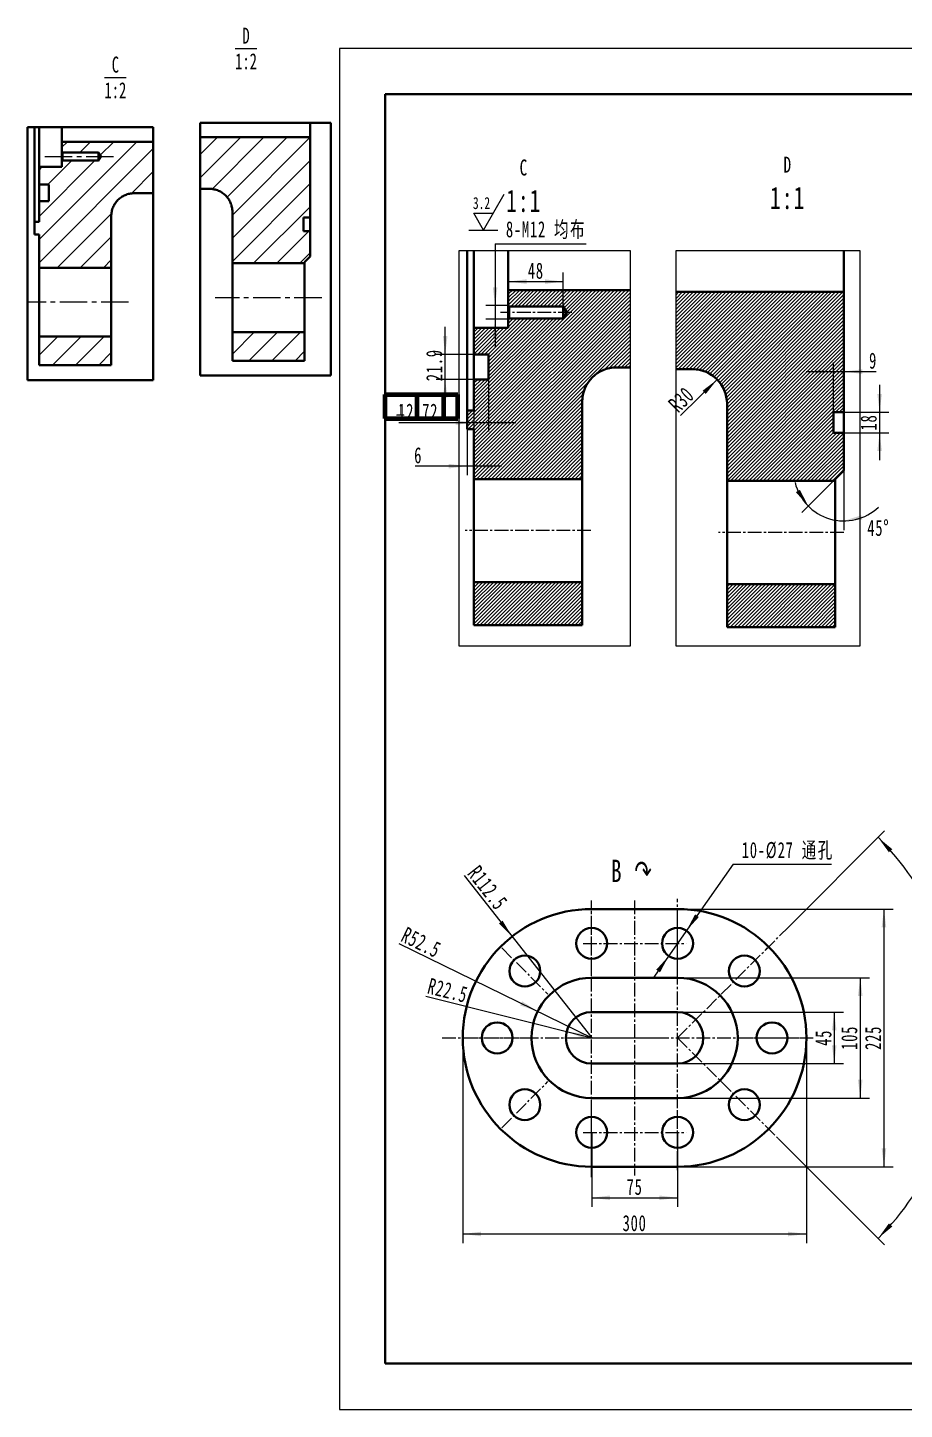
# Model space of a CAD drawing. Header units: millimetres. Extents: x -1112 to 2613, y -594 to 620.
# Drawn here: x -1112 to -347, y -594 to 612 of the extents above; entities that cross this region are included whole.
import ezdxf
from ezdxf.enums import TextEntityAlignment as Align
from ezdxf.xclip import XClip

# ---------------------------------------------------------------- set-up
doc = ezdxf.new("R2010")
doc.units = ezdxf.units.MM
doc.header["$XCLIPFRAME"] = 0
doc.linetypes.add('点画线', pattern=[18, 12, -2, 2, -2])
doc.layers.get('0').update_dxf_attribs({"lineweight": 35})
for name, color, linetype, lineweight in [('10', 7, 'Continuous', 18), ('中心线层', 1, '点画线', 18), ('修改图层', 1, 'Continuous', 80), ('剖面线层', 4, 'Continuous', 18), ('尺寸批处理', 2, 'Continuous', 18), ('尺寸线层', 3, 'Continuous', 18), ('文字图层', 3, 'Continuous', 18), ('粗实线层', 7, 'Continuous', 35), ('细实线层', 7, 'Continuous', 18)]:
    doc.layers.add(name, color=color, linetype=linetype, lineweight=lineweight)
doc.styles.add('NX ANSI Symbols', font='')
doc.styles.add('宋体', font='')
doc.styles.add('标准', font='', dxfattribs={"width": 0.667})
doc.styles.get('NX ANSI Symbols').set_extended_font_data('nx ansi symbols')
doc.styles.get('宋体').set_extended_font_data('宋体')
doc.styles.get('标准').set_extended_font_data('宋体')
doc.dimstyles.new('GB_尺寸', dxfattribs={"dimscale": 4, "dimtxt": 3.5, "dimasz": 4, "dimexe": 2, "dimexo": 0, "dimtad": 1, "dimdsep": 46, "dimtxsty": '标准', "dimblk": '_CAXARROW', "dimcen": 0, "dimdle": 8, "dimazin": 2, "dimtfac": 0.707107, "dimtdec": 3, "dimtmove": 2, "dimatfit": 3, "dimfxl": 1, "dimfrac": 2, "dimtolj": 1, "dimarcsym": 1})
doc.dimstyles.new('复件标准', dxfattribs={"dimscale": 4, "dimtxt": 3.5, "dimasz": 4, "dimexe": 2, "dimexo": 0, "dimtad": 1, "dimtih": 1, "dimtoh": 1, "dimdsep": 46, "dimtxsty": '标准', "dimblk": '_CAXARROW', "dimcen": 0, "dimdle": 8, "dimazin": 2, "dimtfac": 0.707107, "dimtdec": 3, "dimtmove": 2, "dimatfit": 3, "dimfxl": 1, "dimfrac": 2, "dimtolj": 1, "dimarcsym": 1})
doc.dimstyles.new('标准', dxfattribs={"dimscale": 4, "dimtxt": 3.5, "dimasz": 4, "dimexe": 2, "dimexo": 0, "dimtad": 1, "dimdsep": 46, "dimtxsty": '标准', "dimblk": '_CAXARROW', "dimcen": 0, "dimdle": 8, "dimazin": 2, "dimtfac": 0.707107, "dimtdec": 3, "dimtmove": 2, "dimatfit": 3, "dimfxl": 1, "dimfrac": 2, "dimtolj": 1, "dimarcsym": 1})

# ---------------------------------------------------------------- blocks, each defined once
blk = doc.blocks.new('$CAXA_FRAME_13B17AC1$')
at = {"layer": '粗实线层'}
for p, q in [((-200, 138.5), (-200, -138.5)), ((200, 138.5), (-200, 138.5)), ((200, -138.5), (200, 138.5)), ((-200, -138.5), (200, -138.5))]:
    blk.add_line(p, q, dxfattribs=at)
at = {"layer": '细实线层'}
for p, q in [((210, 148.5), (-210, 148.5)), ((-210, 148.5), (-210, -148.5)), ((210, -148.5), (210, 148.5)), ((-210, -148.5), (210, -148.5))]:
    blk.add_line(p, q, dxfattribs=at)
blk = doc.blocks.new('HATCH1')
at = {"color": 4, "lineweight": 13}
for p, q in [((64.535706, 293.665219), (102.138762, 331.268275)), ((64.535706, 292.604559), (103.199422, 331.268275)), ((64.535706, 291.543899), (104.260082, 331.268275)), ((64.820742, 290.768275), (105.320742, 331.268275)), ((65.881402, 290.768275), (106.381402, 331.268275)), ((66.535706, 296.72588), (101.078102, 331.268275)), ((66.535706, 290.361919), (107.442063, 331.268275)), ((66.535706, 289.301258), (108.502723, 331.268275)), ((66.535706, 288.240598), (109.563383, 331.268275)), ((66.535706, 287.179938), (110.624043, 331.268275)), ((66.535706, 286.119278), (111.684703, 331.268275)), ((66.535706, 285.058618), (112.067021, 330.589933)), ((76.535706, 331.121064), (76.682918, 331.268275)), ((76.535706, 330.060403), (77.743578, 331.268275)), ((76.535706, 328.999743), (78.804238, 331.268275)), ((76.535706, 327.939083), (79.864898, 331.268275)), ((76.535706, 326.878423), (80.925558, 331.268275)), ((77.236218, 326.518275), (81.986218, 331.268275)), ((78.296879, 326.518275), (83.046879, 331.268275)), ((79.357539, 326.518275), (84.107539, 331.268275)), ((80.418199, 326.518275), (85.168199, 331.268275)), ((81.478859, 326.518275), (86.228859, 331.268275)), ((82.539519, 326.518275), (87.289519, 331.268275)), ((83.600179, 326.518275), (88.350179, 331.268275)), ((84.66084, 326.518275), (89.41084, 331.268275)), ((85.7215, 326.518275), (90.4715, 331.268275)), ((86.78216, 326.518275), (91.53216, 331.268275)), ((87.84282, 326.518275), (92.59282, 331.268275)), ((88.90348, 326.518275), (93.65348, 331.268275)), ((89.964141, 326.518275), (94.714141, 331.268275)), ((91.024801, 326.518275), (95.774801, 331.268275)), ((92.085461, 326.518275), (96.835461, 331.268275)), ((92.764817, 326.136971), (97.896121, 331.268275)), ((93.16292, 325.474415), (98.956781, 331.268275)), ((93.561024, 324.811859), (100.017441, 331.268275)), ((66.535706, 283.997958), (112.067021, 329.529273)), ((66.535706, 282.937297), (112.067021, 328.468612)), ((66.535706, 281.876637), (112.067021, 327.407952)), ((66.535706, 280.815977), (112.067021, 326.347292)), ((66.535706, 279.755317), (112.067021, 325.286632)), ((66.535706, 278.694657), (112.067021, 324.225972)), ((66.535706, 277.633997), (112.067021, 323.165312)), ((66.535706, 300.96852), (88.585461, 323.018275)), ((66.535706, 299.90786), (89.646121, 323.018275)), ((66.535706, 298.8472), (90.706781, 323.018275)), ((66.535706, 297.78654), (91.767441, 323.018275)), ((66.535706, 276.573336), (112.067021, 322.104651)), ((69.650179, 312.568275), (80.100179, 323.018275)), ((70.71084, 312.568275), (81.16084, 323.018275)), ((70.775706, 311.572481), (82.2215, 323.018275)), ((70.775706, 310.511821), (83.28216, 323.018275)), ((70.775706, 309.451161), (84.34282, 323.018275)), ((70.775706, 308.390501), (85.40348, 323.018275)), ((70.775706, 307.329841), (86.464141, 323.018275)), ((70.775706, 306.26918), (87.524801, 323.018275)), ((76.535706, 322.635782), (76.918199, 323.018275)), ((76.535706, 321.575122), (77.978859, 323.018275)), ((76.535706, 320.514462), (79.039519, 323.018275)), ((66.535706, 320.060403), (66.743578, 320.268275)), ((66.535706, 318.999743), (67.804238, 320.268275)), ((66.535706, 317.939083), (68.864898, 320.268275)), ((66.535706, 316.878423), (69.925558, 320.268275)), ((66.535706, 315.817763), (70.986218, 320.268275)), ((66.535706, 314.757103), (72.046879, 320.268275)), ((66.535706, 313.696442), (73.107539, 320.268275)), ((66.535706, 312.635782), (74.168199, 320.268275)), ((67.291305, 276.268275), (112.067021, 321.043991)), ((67.528859, 312.568275), (75.228859, 320.268275)), ((68.351965, 276.268275), (112.067021, 319.983331)), ((68.589519, 312.568275), (76.289519, 320.268275)), ((69.412625, 276.268275), (112.067021, 318.922671)), ((70.473285, 276.268275), (112.067021, 317.862011)), ((102.028646, 306.762976), (112.067021, 316.801351)), ((104.416819, 308.090489), (112.067021, 315.74069)), ((105.931341, 308.544351), (112.067021, 314.68003)), ((107.179177, 308.731526), (112.067021, 313.61937)), ((108.276586, 308.768275), (112.067021, 312.55871)), ((109.337247, 308.768275), (112.067021, 311.49805)), ((110.397907, 308.768275), (112.067021, 310.43739)), ((111.458567, 308.768275), (112.067021, 309.376729)), ((66.535706, 305.211161), (66.59282, 305.268275)), ((66.535706, 304.150501), (67.65348, 305.268275)), ((66.535706, 303.089841), (68.714141, 305.268275)), ((66.535706, 302.02918), (69.774801, 305.268275)), ((71.533946, 276.268275), (100.041005, 304.775335)), ((72.594606, 276.268275), (98.713492, 302.387162)), ((73.655266, 276.268275), (98.25963, 300.87264)), ((74.715926, 276.268275), (98.072455, 299.624805)), ((75.776586, 276.268275), (98.035706, 298.527395)), ((64.535706, 295.78654), (65.017441, 296.268275)), ((64.535706, 294.72588), (66.078102, 296.268275)), ((76.837247, 276.268275), (98.035706, 297.466735)), ((77.897907, 276.268275), (98.035706, 296.406074)), ((78.958567, 276.268275), (98.035706, 295.345414)), ((80.019227, 276.268275), (98.035706, 294.284754)), ((81.079887, 276.268275), (98.035706, 293.224094)), ((82.140547, 276.268275), (98.035706, 292.163434)), ((83.201208, 276.268275), (98.035706, 291.102774)), ((84.261868, 276.268275), (98.035706, 290.042113)), ((85.322528, 276.268275), (98.035706, 288.981453)), ((86.383188, 276.268275), (98.035706, 287.920793)), ((87.443848, 276.268275), (98.035706, 286.860133)), ((88.504508, 276.268275), (98.035706, 285.799473)), ((89.565169, 276.268275), (98.035706, 284.738813)), ((90.625829, 276.268275), (98.035706, 283.678152)), ((91.686489, 276.268275), (98.035706, 282.617492)), ((92.747149, 276.268275), (98.035706, 281.556832)), ((93.807809, 276.268275), (98.035706, 280.496172)), ((94.868469, 276.268275), (98.035706, 279.435512)), ((95.92913, 276.268275), (98.035706, 278.374852)), ((96.98979, 276.268275), (98.035706, 277.314191)), ((66.535706, 245.814191), (66.98979, 246.268275)), ((66.535706, 244.753531), (68.05045, 246.268275)), ((66.535706, 243.692871), (69.11111, 246.268275)), ((66.535706, 242.632211), (70.17177, 246.268275)), ((66.535706, 241.571551), (71.23243, 246.268275)), ((66.535706, 240.510891), (72.293091, 246.268275)), ((66.535706, 239.45023), (73.353751, 246.268275)), ((66.535706, 238.38957), (74.414411, 246.268275)), ((66.535706, 237.32891), (75.475071, 246.268275)), ((66.535706, 236.26825), (76.535731, 246.268275)), ((66.535706, 235.20759), (77.596391, 246.268275)), ((66.535706, 234.146929), (78.657052, 246.268275)), ((67.217712, 233.768275), (79.717712, 246.268275)), ((68.278372, 233.768275), (80.778372, 246.268275)), ((69.339032, 233.768275), (81.839032, 246.268275)), ((70.399692, 233.768275), (82.899692, 246.268275)), ((71.460353, 233.768275), (83.960353, 246.268275)), ((72.521013, 233.768275), (85.021013, 246.268275)), ((73.581673, 233.768275), (86.081673, 246.268275)), ((74.642333, 233.768275), (87.142333, 246.268275)), ((75.702993, 233.768275), (88.202993, 246.268275)), ((76.763653, 233.768275), (89.263653, 246.268275)), ((77.824314, 233.768275), (90.324314, 246.268275)), ((78.884974, 233.768275), (91.384974, 246.268275)), ((79.945634, 233.768275), (92.445634, 246.268275)), ((81.006294, 233.768275), (93.506294, 246.268275)), ((82.066954, 233.768275), (94.566954, 246.268275)), ((83.127614, 233.768275), (95.627614, 246.268275)), ((84.188275, 233.768275), (96.688275, 246.268275)), ((85.248935, 233.768275), (97.748935, 246.268275)), ((86.309595, 233.768275), (98.035706, 245.494386)), ((87.370255, 233.768275), (98.035706, 244.433726)), ((88.430915, 233.768275), (98.035706, 243.373066)), ((89.491575, 233.768275), (98.035706, 242.312406)), ((90.552236, 233.768275), (98.035706, 241.251746)), ((91.612896, 233.768275), (98.035706, 240.191085)), ((92.673556, 233.768275), (98.035706, 239.130425)), ((93.734216, 233.768275), (98.035706, 238.069765)), ((94.794876, 233.768275), (98.035706, 237.009105)), ((95.855536, 233.768275), (98.035706, 235.948445)), ((96.916197, 233.768275), (98.035706, 234.887785)), ((97.976857, 233.768275), (98.035706, 233.827124))]:
    blk.add_line(p, q, dxfattribs=at)
blk = doc.blocks.new('HATCH3')
at = {"color": 4, "lineweight": 13}
for p, q in [((125.298437, 329.833871), (126.194317, 330.729751)), ((125.298437, 328.773211), (127.254978, 330.729751)), ((125.298437, 327.71255), (128.315638, 330.729751)), ((125.298437, 326.65189), (129.376298, 330.729751)), ((125.298437, 325.59123), (130.436958, 330.729751)), ((125.298437, 324.53057), (131.497618, 330.729751)), ((125.298437, 323.46991), (132.558278, 330.729751)), ((125.298437, 322.40925), (133.618939, 330.729751)), ((125.298437, 321.348589), (134.679599, 330.729751)), ((125.298437, 320.287929), (135.740259, 330.729751)), ((125.298437, 319.227269), (136.800919, 330.729751)), ((125.298437, 318.166609), (137.861579, 330.729751)), ((125.298437, 317.105949), (138.922239, 330.729751)), ((125.298437, 316.045289), (139.9829, 330.729751)), ((125.298437, 314.984628), (141.04356, 330.729751)), ((125.298437, 313.923968), (142.10422, 330.729751)), ((125.298437, 312.863308), (143.16488, 330.729751)), ((125.298437, 311.802648), (144.22554, 330.729751)), ((125.298437, 310.741988), (145.2862, 330.729751)), ((125.298437, 309.681327), (146.346861, 330.729751)), ((125.298437, 308.620667), (147.407521, 330.729751)), ((125.968181, 308.229751), (148.468181, 330.729751)), ((127.028841, 308.229751), (149.528841, 330.729751)), ((128.089501, 308.229751), (150.589501, 330.729751)), ((129.150162, 308.229751), (151.650162, 330.729751)), ((130.210805, 308.229735), (152.710822, 330.729751)), ((131.218715, 308.176984), (153.771482, 330.729751)), ((132.140605, 308.038215), (154.832142, 330.729751)), ((132.992796, 307.829745), (155.892802, 330.729751)), ((133.785709, 307.561998), (156.953462, 330.729751)), ((134.526345, 307.241974), (158.014123, 330.729751)), ((135.219532, 306.874501), (159.074783, 330.729751)), ((135.868604, 306.462913), (160.135443, 330.729751)), ((136.475796, 306.009445), (161.196103, 330.729751)), ((137.042475, 305.515463), (162.256763, 330.729751)), ((137.569265, 304.981593), (163.317423, 330.729751)), ((138.056108, 304.407775), (164.378084, 330.729751)), ((138.50225, 303.793258), (165.438744, 330.729751)), ((138.906184, 303.136531), (166.499404, 330.729751)), ((139.265498, 302.435185), (167.560064, 330.729751)), ((139.576628, 301.685655), (168.620724, 330.729751)), ((139.834422, 300.882789), (169.681384, 330.729751)), ((140.031384, 300.019091), (170.742045, 330.729751)), ((140.156278, 299.083324), (171.802705, 330.729751)), ((140.192774, 298.05916), (172.863365, 330.729751)), ((140.192774, 296.9985), (173.924025, 330.729751)), ((140.192774, 295.93784), (174.192774, 329.93784)), ((140.192774, 294.87718), (174.192774, 328.87718)), ((140.192774, 293.816519), (174.192774, 327.816519)), ((140.192774, 292.755859), (174.192774, 326.755859)), ((140.192774, 291.695199), (174.192774, 325.695199)), ((140.192774, 290.634539), (174.192774, 324.634539)), ((140.192774, 289.573879), (174.192774, 323.573879)), ((140.192774, 288.513219), (174.192774, 322.513219)), ((140.192774, 287.452558), (174.192774, 321.452558)), ((140.192774, 286.391898), (174.192774, 320.391898)), ((140.192774, 285.331238), (174.192774, 319.331238)), ((140.192774, 284.270578), (174.192774, 318.270578)), ((140.192774, 283.209918), (174.192774, 317.209918)), ((140.192774, 282.149258), (174.192774, 316.149258)), ((140.192774, 281.088597), (174.192774, 315.088597)), ((140.192774, 280.027937), (174.192774, 314.027937)), ((140.192774, 278.967277), (174.192774, 312.967277)), ((140.192774, 277.906617), (174.192774, 311.906617)), ((140.192774, 276.845957), (174.192774, 310.845957)), ((140.192774, 275.785297), (174.192774, 309.785297)), ((141.197889, 275.729751), (174.192774, 308.724636)), ((142.258549, 275.729751), (174.192774, 307.663976)), ((143.319209, 275.729751), (174.192774, 306.603316)), ((144.379869, 275.729751), (174.192774, 305.542656)), ((145.440529, 275.729751), (174.192774, 304.481996)), ((146.50119, 275.729751), (174.192774, 303.421336)), ((147.56185, 275.729751), (174.192774, 302.360675)), ((148.62251, 275.729751), (174.192774, 301.300015)), ((149.68317, 275.729751), (174.192774, 300.239355)), ((150.74383, 275.729751), (174.192774, 299.178695)), ((171.80449, 295.729751), (174.192774, 298.118035)), ((151.80449, 275.729751), (171.192774, 295.118035)), ((152.865151, 275.729751), (171.192774, 294.057374)), ((172.865151, 295.729751), (174.192774, 297.057374)), ((173.925811, 295.729751), (174.192774, 295.996714)), ((153.925811, 275.729751), (171.192774, 292.996714)), ((154.986471, 275.729751), (171.192774, 291.936054)), ((156.047131, 275.729751), (171.192774, 290.875394)), ((157.107791, 275.729751), (171.192774, 289.814734)), ((158.168451, 275.729751), (172.168451, 289.729751)), ((159.229112, 275.729751), (173.229112, 289.729751)), ((160.289772, 275.729751), (174.192774, 289.632753)), ((161.350432, 275.729751), (174.192774, 288.572093)), ((162.411092, 275.729751), (174.192774, 287.511433)), ((163.471752, 275.729751), (174.192774, 286.450773)), ((164.532412, 275.729751), (174.192774, 285.390113)), ((165.593073, 275.729751), (174.192774, 284.329452)), ((166.653733, 275.729751), (174.192774, 283.268792)), ((167.714393, 275.729751), (174.192774, 282.208132)), ((168.775053, 275.729751), (174.192774, 281.147472)), ((169.835713, 275.729751), (174.192774, 280.086812)), ((170.896374, 275.729751), (174.192774, 279.026152)), ((140.192774, 245.026152), (140.896374, 245.729751)), ((140.192774, 243.965491), (141.957034, 245.729751)), ((140.192774, 242.904831), (143.017694, 245.729751)), ((140.192774, 241.844171), (144.078354, 245.729751)), ((140.192774, 240.783511), (145.139014, 245.729751)), ((140.192774, 239.722851), (146.199674, 245.729751)), ((140.192774, 238.662191), (147.260335, 245.729751)), ((140.192774, 237.60153), (148.320995, 245.729751)), ((140.192774, 236.54087), (149.381655, 245.729751)), ((140.192774, 235.48021), (150.442315, 245.729751)), ((140.192774, 234.41955), (151.502975, 245.729751)), ((140.192774, 233.35889), (152.563635, 245.729751)), ((141.124296, 233.229751), (153.624296, 245.729751)), ((142.184956, 233.229751), (154.684956, 245.729751)), ((143.245616, 233.229751), (155.745616, 245.729751)), ((144.306276, 233.229751), (156.806276, 245.729751)), ((145.366936, 233.229751), (157.866936, 245.729751)), ((146.427596, 233.229751), (158.927596, 245.729751)), ((147.488257, 233.229751), (159.988257, 245.729751)), ((148.548917, 233.229751), (161.048917, 245.729751)), ((149.609577, 233.229751), (162.109577, 245.729751)), ((150.670237, 233.229751), (163.170237, 245.729751)), ((151.730897, 233.229751), (164.230897, 245.729751)), ((152.791557, 233.229751), (165.291557, 245.729751)), ((153.852218, 233.229751), (166.352218, 245.729751)), ((154.912878, 233.229751), (167.412878, 245.729751)), ((155.973538, 233.229751), (168.473538, 245.729751)), ((157.034198, 233.229751), (169.534198, 245.729751)), ((158.094858, 233.229751), (170.594858, 245.729751)), ((159.155519, 233.229751), (171.655519, 245.729751)), ((160.216179, 233.229751), (171.692774, 244.706346)), ((161.276839, 233.229751), (171.692774, 243.645686)), ((162.337499, 233.229751), (171.692774, 242.585026)), ((163.398159, 233.229751), (171.692774, 241.524366)), ((164.458819, 233.229751), (171.692774, 240.463706)), ((165.51948, 233.229751), (171.692774, 239.403046)), ((166.58014, 233.229751), (171.692774, 238.342385)), ((167.6408, 233.229751), (171.692774, 237.281725)), ((168.70146, 233.229751), (171.692774, 236.221065)), ((169.76212, 233.229751), (171.692774, 235.160405)), ((170.82278, 233.229751), (171.692774, 234.099745))]:
    blk.add_line(p, q, dxfattribs=at)
blk = doc.blocks.new('FCFEntity2')
at = {"layer": '修改图层'}
for p, q in [((-21.153299, -3.5), (-21.153299, 3.5)), ((-21.153299, 3.5), (0, 3.5)), ((-11.813993, -3.5), (-11.813993, 3.5)), ((-4.123151, -3.5), (-4.123151, 3.5)), ((0, -3.5), (0, 3.5)), ((-21.153299, -3.5), (0, -3.5))]:
    blk.add_line(p, q, dxfattribs=at)
at = {"layer": '修改图层', "insert": (-18.085491, -2.704048), "char_height": 3.5, "width": 9.68819444, "attachment_point": 7, "line_spacing_factor": 1.216778, "style": 'NX ANSI Symbols'}
blk.add_mtext('{\\famgdt|b0|i0|c0|p2;\\W0.7;b}', dxfattribs=at)
blk = doc.blocks.new('*X57')
at = {"layer": '尺寸批处理', "linetype": 'Continuous'}
for points in [[(-704, 369.6), (-702, 385.6), (-706, 385.6)], [(-704, 357.6), (-702, 341.6), (-706, 341.6)]]:
    blk.add_hatch(color=0, dxfattribs=at).paths.add_polyline_path(points, flags=0)
at = {"layer": '尺寸批处理', "color": 0, "linetype": 'Continuous'}
for p, q in [((-704, 423.6), (-704, 333.6)), ((-704, 423.6), (-624.5, 423.6)), ((-692.5, 369.6), (-712, 369.6)), ((-668.5, 357.6), (-712, 357.6))]:
    blk.add_line(p, q, dxfattribs=at)
at = {"layer": '尺寸批处理', "color": 0, "insert": (-659.6, 435.4), "char_height": 14, "width": 140.393, "attachment_point": 5, "line_spacing_factor": 1.15057, "style": '标准'}
blk.add_mtext('\\T1.1;{\\C3;8-M12 均布}', dxfattribs=at)
blk = doc.blocks.new('_CAXARROW')
blk.add_hatch(color=0).paths.add_polyline_path([(0, 0), (-1, 0.125), (-1, -0.125)], flags=0)
blk = doc.blocks.new('*X59')
at = {"layer": '尺寸线层', "linetype": 'Continuous'}
for points in [[(-619.7, -409.3), (-603.7, -407.3), (-603.7, -411.3)], [(-544.7, -409.3), (-560.7, -407.3), (-560.7, -411.3)]]:
    blk.add_hatch(color=0, dxfattribs=at).paths.add_polyline_path(points, flags=0)
at = {"layer": '尺寸线层', "color": 0, "linetype": 'Continuous'}
for p, q in [((-619.7, -352.2), (-619.7, -417.3)), ((-544.7, -352.2), (-544.7, -417.3)), ((-619.7, -409.3), (-544.7, -409.3))]:
    blk.add_line(p, q, dxfattribs=at)
at = {"layer": '尺寸线层', "color": 0, "insert": (-582.2, -399.9), "char_height": 14, "width": 28, "attachment_point": 5, "line_spacing_factor": 1.15057, "style": '标准'}
blk.add_mtext('\\T1.1;75', dxfattribs=at)
blk = doc.blocks.new('*X60')
at = {"layer": '尺寸线层', "linetype": 'Continuous'}
for points in [[(-369.7, -94.7), (-360.2, -107.7), (-357.2, -105)], [(-369.7, -444.8), (-360.2, -431.7), (-357.2, -434.4)]]:
    blk.add_hatch(color=0, dxfattribs=at).paths.add_polyline_path(points, flags=0)
at = {"layer": '尺寸线层', "color": 0, "linetype": 'Continuous'}
for p, q in [((-447.7, -172.7), (-364, -89)), ((-456.9, -357.5), (-364, -450.4))]:
    blk.add_line(p, q, dxfattribs=at)
for start, end in [(2.5219, 45), (315, 358.5393)]:
    blk.add_arc((-544.7, -269.7), 247.6, start, end, dxfattribs=at)
at = {"layer": '尺寸线层', "color": 0, "insert": (-297.2, -267.4), "char_height": 14, "width": 37.936, "attachment_point": 5, "line_spacing_factor": 1.15057, "style": '标准'}
blk.add_mtext('\\T1.1;90%%D', dxfattribs=at)
blk = doc.blocks.new('*X61')
at = {"layer": '尺寸线层', "linetype": 'Continuous'}
for points in [[(-430.5, 194.4), (-437.9, 208.7), (-441.4, 206.7)], [(-399.5, 181.6), (-384.2, 186.5), (-383.2, 182.6)]]:
    blk.add_hatch(color=0, dxfattribs=at).paths.add_polyline_path(points, flags=0)
at = {"layer": '尺寸线层', "color": 0, "linetype": 'Continuous'}
for p, q in [((-407, 218), (-436.2, 188.8)), ((-399.5, 225.5), (-399.5, 173.6))]:
    blk.add_line(p, q, dxfattribs=at)
blk.add_arc((-399.5, 225.5), 43.9, 193.6546, 313.3695, dxfattribs=at)
at = {"layer": '尺寸线层', "color": 0, "insert": (-369.5, 175.4), "char_height": 14, "width": 38.145, "attachment_point": 5, "line_spacing_factor": 1.15057, "style": '标准'}
blk.add_mtext('\\T1.1;45%%D', dxfattribs=at)
blk = doc.blocks.new('*X62')
at = {"layer": '尺寸线层', "linetype": 'Continuous'}
for points in [[(-537, -176.1), (-526.1, -164.2), (-529.4, -161.9)], [(-552.5, -198.3), (-560, -212.5), (-563.3, -210.2)]]:
    blk.add_hatch(color=0, dxfattribs=at).paths.add_polyline_path(points, flags=0)
at = {"layer": '尺寸线层', "color": 0, "linetype": 'Continuous'}
for q in [(-566.2, -217.9), (-410.2, -118)]:
    blk.add_line((-496.2, -118), q, dxfattribs=at)
at = {"layer": '尺寸线层', "color": 0, "insert": (-448.5, -106.5), "char_height": 14, "width": 153.414, "attachment_point": 5, "line_spacing_factor": 1.15057, "style": '标准'}
blk.add_mtext('\\T1.1;{\\C3;10-%%C27 通孔}', dxfattribs=at)
blk = doc.blocks.new('*X71')
at = {"layer": '尺寸批处理', "linetype": 'Continuous'}
for points in [[(-692.5, 390.5), (-676.5, 392.5), (-676.5, 388.5)], [(-644.5, 390.5), (-660.5, 392.5), (-660.5, 388.5)]]:
    blk.add_hatch(color=0, dxfattribs=at).paths.add_polyline_path(points, flags=0)
at = {"layer": '尺寸批处理', "color": 0, "linetype": 'Continuous'}
for p, q in [((-692.5, 363.6), (-692.5, 398.5)), ((-644.5, 363.6), (-644.5, 398.5)), ((-692.5, 390.5), (-644.5, 390.5))]:
    blk.add_line(p, q, dxfattribs=at)
at = {"layer": '尺寸批处理', "color": 0, "insert": (-668.5, 399.9), "char_height": 14, "width": 28, "attachment_point": 5, "line_spacing_factor": 1.15057, "style": '标准'}
blk.add_mtext('\\T1.1;48', dxfattribs=at)
blk = doc.blocks.new('*X76')
at = {"layer": '尺寸线层', "linetype": 'Continuous'}
for points in [[(-732.2, -440.9), (-716.2, -438.9), (-716.2, -442.9)], [(-432.2, -440.9), (-448.2, -438.9), (-448.2, -442.9)]]:
    blk.add_hatch(color=0, dxfattribs=at).paths.add_polyline_path(points, flags=0)
at = {"layer": '尺寸线层', "color": 0, "linetype": 'Continuous'}
for p, q in [((-732.2, -269.7), (-732.2, -448.9)), ((-432.2, -269.7), (-432.2, -448.9)), ((-732.2, -440.9), (-432.2, -440.9))]:
    blk.add_line(p, q, dxfattribs=at)
at = {"layer": '尺寸线层', "color": 0, "insert": (-582.2, -431.5), "char_height": 14, "width": 39.814, "attachment_point": 5, "line_spacing_factor": 1.15057, "style": '标准'}
blk.add_mtext('\\T1.1;300', dxfattribs=at)
blk = doc.blocks.new('*X77')
at = {"layer": '尺寸批处理', "linetype": 'Continuous'}
for points in [[(-747.6, 327), (-749.6, 343), (-745.6, 343)], [(-747.6, 305.1), (-749.6, 289.1), (-745.6, 289.1)]]:
    blk.add_hatch(color=0, dxfattribs=at).paths.add_polyline_path(points, flags=0)
at = {"layer": '尺寸批处理', "color": 0, "linetype": 'Continuous'}
for p, q in [((-747.6, 281.1), (-747.6, 351)), ((-716.1, 327), (-755.6, 327)), ((-713.2, 305.1), (-755.6, 305.1))]:
    blk.add_line(p, q, dxfattribs=at)
at = {"layer": '尺寸批处理', "color": 0, "insert": (-757.1, 317.5), "char_height": 14, "width": 54.609, "attachment_point": 5, "rotation": 90, "line_spacing_factor": 1.15057, "style": '标准'}
blk.add_mtext('\\T1.1;21.9', dxfattribs=at)
blk = doc.blocks.new('*X78')
at = {"layer": '尺寸批处理', "linetype": 'Continuous'}
for points in [[(-728.5, 229.4), (-744.5, 227.4), (-744.5, 231.4)], [(-722.5, 229.4), (-706.5, 227.4), (-706.5, 231.4)]]:
    blk.add_hatch(color=0, dxfattribs=at).paths.add_polyline_path(points, flags=0)
at = {"layer": '尺寸批处理', "color": 0, "linetype": 'Continuous'}
for p, q in [((-728.5, 261.6), (-728.5, 221.4)), ((-722.5, 252.2), (-722.5, 221.4)), ((-698.5, 229.4), (-773.8, 229.4))]:
    blk.add_line(p, q, dxfattribs=at)
at = {"layer": '尺寸批处理', "color": 0, "insert": (-771.2, 238.8), "char_height": 14, "width": 28, "attachment_point": 5, "line_spacing_factor": 1.15057, "style": '标准'}
blk.add_mtext('\\T1.1;6', dxfattribs=at)
blk = doc.blocks.new('*X79')
at = {"layer": '尺寸批处理', "linetype": 'Continuous'}
for points in [[(-368.3, 276.5), (-366.3, 292.5), (-370.3, 292.5)], [(-368.3, 258.5), (-366.3, 242.5), (-370.3, 242.5)]]:
    blk.add_hatch(color=0, dxfattribs=at).paths.add_polyline_path(points, flags=0)
at = {"layer": '尺寸批处理', "color": 0, "linetype": 'Continuous'}
for p, q in [((-368.3, 300.5), (-368.3, 234.5)), ((-402.7, 276.5), (-360.3, 276.5)), ((-404, 258.5), (-360.3, 258.5))]:
    blk.add_line(p, q, dxfattribs=at)
at = {"layer": '尺寸批处理', "color": 0, "insert": (-377.8, 267.5), "char_height": 14, "width": 28, "attachment_point": 5, "rotation": 90, "line_spacing_factor": 1.15057, "style": '标准'}
blk.add_mtext('\\T1.1;18', dxfattribs=at)
blk = doc.blocks.new('*X82')
at = {"layer": '尺寸线层', "linetype": 'Continuous'}
for points in [[(-407.9, -247.2), (-405.9, -263.2), (-409.9, -263.2)], [(-407.9, -292.2), (-405.9, -276.2), (-409.9, -276.2)]]:
    blk.add_hatch(color=0, dxfattribs=at).paths.add_polyline_path(points, flags=0)
at = {"layer": '尺寸线层', "color": 0, "linetype": 'Continuous'}
for p, q in [((-550.9, -247.2), (-399.9, -247.2)), ((-407.9, -247.2), (-407.9, -292.2)), ((-544.7, -292.2), (-399.9, -292.2))]:
    blk.add_line(p, q, dxfattribs=at)
at = {"layer": '尺寸线层', "color": 0, "insert": (-417.3, -269.7), "char_height": 14, "width": 28, "attachment_point": 5, "rotation": 90, "line_spacing_factor": 1.15057, "style": '标准'}
blk.add_mtext('\\T1.1;45', dxfattribs=at)
blk = doc.blocks.new('*X83')
at = {"layer": '尺寸线层', "linetype": 'Continuous'}
for points in [[(-385.2, -217.2), (-383.2, -233.2), (-387.2, -233.2)], [(-385.2, -322.2), (-383.2, -306.2), (-387.2, -306.2)]]:
    blk.add_hatch(color=0, dxfattribs=at).paths.add_polyline_path(points, flags=0)
at = {"layer": '尺寸线层', "color": 0, "linetype": 'Continuous'}
for p, q in [((-574.4, -217.2), (-377.2, -217.2)), ((-385.2, -217.2), (-385.2, -322.2)), ((-582.2, -322.2), (-377.2, -322.2))]:
    blk.add_line(p, q, dxfattribs=at)
at = {"layer": '尺寸线层', "color": 0, "insert": (-394.7, -269.7), "char_height": 14, "width": 38.041, "attachment_point": 5, "rotation": 90, "line_spacing_factor": 1.15057, "style": '标准'}
blk.add_mtext('\\T1.1;105', dxfattribs=at)
blk = doc.blocks.new('*X84')
at = {"layer": '尺寸线层', "linetype": 'Continuous'}
for points in [[(-364.5, -157.2), (-362.5, -173.2), (-366.5, -173.2)], [(-364.5, -382.2), (-362.5, -366.2), (-366.5, -366.2)]]:
    blk.add_hatch(color=0, dxfattribs=at).paths.add_polyline_path(points, flags=0)
at = {"layer": '尺寸线层', "color": 0, "linetype": 'Continuous'}
for p, q in [((-559.9, -157.2), (-356.5, -157.2)), ((-364.5, -157.2), (-364.5, -382.2)), ((-544.7, -382.2), (-356.5, -382.2))]:
    blk.add_line(p, q, dxfattribs=at)
at = {"layer": '尺寸线层', "color": 0, "insert": (-373.9, -269.7), "char_height": 14, "width": 39.71, "attachment_point": 5, "rotation": 90, "line_spacing_factor": 1.15057, "style": '标准'}
blk.add_mtext('\\T1.1;225', dxfattribs=at)
blk = doc.blocks.new('*X85')
at = {"layer": '尺寸批处理', "linetype": 'Continuous'}
blk.add_hatch(color=0, dxfattribs=at).paths.add_polyline_path([(-510.1, 305), (-520.1, 292.4), (-522.9, 295.2)], flags=0)
at = {"layer": '尺寸批处理', "color": 0, "linetype": 'Continuous'}
blk.add_line((-510.1, 305), (-542, 273.7), dxfattribs=at)
at = {"layer": '尺寸批处理', "color": 0, "linetype": 'Continuous', "insert": (-541.4, 287.5), "char_height": 14, "width": 40.545, "attachment_point": 5, "rotation": 44.5312, "line_spacing_factor": 1.15057, "style": '标准'}
blk.add_mtext('\\T1.1;R30', dxfattribs=at)
blk = doc.blocks.new('*X86')
at = {"layer": '尺寸线层', "linetype": 'Continuous'}
blk.add_hatch(color=0, dxfattribs=at).paths.add_polyline_path([(-689.2, -181.2), (-697.5, -167.4), (-700.6, -169.8)], flags=0)
at = {"layer": '尺寸线层', "color": 0, "linetype": 'Continuous'}
blk.add_line((-730.9, -128), (-619.7, -269.7), dxfattribs=at)
at = {"layer": '尺寸线层', "color": 0, "linetype": 'Continuous', "insert": (-710.5, -138.7), "char_height": 14, "width": 84.303, "attachment_point": 5, "rotation": 308.1214, "line_spacing_factor": 1.15057, "style": '标准'}
blk.add_mtext('\\T1.1;R112.5', dxfattribs=at)
blk = doc.blocks.new('*X87')
at = {"layer": '尺寸线层', "linetype": 'Continuous'}
blk.add_hatch(color=0, dxfattribs=at).paths.add_polyline_path([(-666.9, -246.6), (-680.4, -237.8), (-682.1, -241.4)], flags=0)
at = {"layer": '尺寸线层', "color": 0, "linetype": 'Continuous'}
blk.add_line((-788.2, -187.2), (-619.7, -269.7), dxfattribs=at)
at = {"layer": '尺寸线层', "color": 0, "linetype": 'Continuous', "insert": (-768.5, -186.4), "char_height": 14, "width": 69.612, "attachment_point": 5, "rotation": 333.9011, "line_spacing_factor": 1.15057, "style": '标准'}
blk.add_mtext('\\T1.1;R52.5', dxfattribs=at)
blk = doc.blocks.new('*X88')
at = {"layer": '尺寸线层', "linetype": 'Continuous'}
blk.add_hatch(color=0, dxfattribs=at).paths.add_polyline_path([(-641.5, -264.2), (-625.5, -266.2), (-626.5, -270.1)], flags=0)
at = {"layer": '尺寸线层', "color": 0, "linetype": 'Continuous'}
blk.add_line((-764.5, -233.2), (-619.7, -269.7), dxfattribs=at)
at = {"layer": '尺寸线层', "color": 0, "linetype": 'Continuous', "insert": (-745.3, -228.3), "char_height": 14, "width": 69.612, "attachment_point": 5, "rotation": 345.833, "line_spacing_factor": 1.15057, "style": '标准'}
blk.add_mtext('\\T1.1;R22.5', dxfattribs=at)
blk = doc.blocks.new('GROUPED_GEOM3')
at = {"layer": '10', "color": 3, "lineweight": 18}
for p, q in [((69.292604, 348.699351), (75.351599, 359.193839)), ((69.292604, 348.699351), (66.460405, 353.604862)), ((66.460405, 353.604862), (72.124802, 353.604862)), ((65.092604, 348.699351), (73.492604, 348.699351)), ((73.492604, 348.699351), (73.492604, 348.699351))]:
    blk.add_line(p, q, dxfattribs=at)
at = {"layer": '10', "color": 4, "linetype": 'Continuous', "lineweight": 13, "insert": (66.236719, 354.795827), "char_height": 3.5, "width": 9.66312849, "attachment_point": 7, "line_spacing_factor": 1.12395, "style": '宋体'}
blk.add_mtext('{\\W0.7;3.2}', dxfattribs=at)
blk = doc.blocks.new('*X91')
at = {"layer": '细实线层', "color": 0, "linetype": 'ByBlock', "lineweight": -2}
blk.add_line((-9.5, 0), (9.5, 0), dxfattribs=at)
at = {"layer": '尺寸线层', "color": 0, "linetype": 'ByBlock', "lineweight": -2, "style": '标准', "width": 0.667}
for s, p in [('C', (0, 18.2)), ('1:2', (0, -4.2))]:
    blk.add_text(s, height=14, dxfattribs=at).set_placement(p, align=Align.TOP_CENTER)
blk = doc.blocks.new('*X93')
at = {"layer": '10', "color": 3, "lineweight": 18}
blk.add_line((-22.43, 30.14), (-22.43, 55.16), dxfattribs=at)
at = {"layer": '中心线层'}
for p, q in [((-19.93, 42.35), (11.11, 42.35)), ((16.61, -21.15), (-27.43, -21.15))]:
    blk.add_line(p, q, dxfattribs=at)
at = {"layer": '剖面线层'}
for p, q in [((-22.43, 6.15), (20.26, 48.85)), ((-12.43, 46.46), (-10.04, 48.85)), ((-4.69, 44.1), (0.06, 48.85)), ((4.26, 42.95), (10.16, 48.85)), ((-22.43, -3.95), (27.43, 45.91)), ((-22.43, 16.25), (1.91, 40.6)), ((-22.43, 36.46), (-21.04, 37.85)), ((-18.64, 30.15), (-8.19, 40.6)), ((17.9, 26.28), (27.43, 35.81)), ((-14.53, -6.15), (9.14, 17.51)), ((-4.43, -6.15), (9.07, 7.34)), ((5.68, -6.15), (9.07, -2.76)), ((-22.43, -44.36), (-14.22, -36.15)), ((-16.62, -48.65), (-4.12, -36.15)), ((-6.52, -48.65), (5.98, -36.15)), ((3.59, -48.65), (9.07, -43.17))]:
    blk.add_line(p, q, dxfattribs=at)
at = {"layer": '粗实线层'}
for p, q in [((-24.43, 55.16), (-24.43, 13.85)), ((-22.43, 37.85), (-22.43, 55.16)), ((-12.43, 55.16), (-12.43, 48.85)), ((-12.43, 44.35), (-12.43, 48.85)), ((-12.43, 48.85), (27.43, 48.85)), ((-12.18, 44.1), (-12.43, 44.35)), ((-12.43, 44.35), (-12.43, 43.76)), ((-12.43, 43.76), (-12.43, 40.35)), ((3.57, 44.1), (-12.18, 44.1)), ((-12.18, 44.1), (-12.18, 40.6)), ((3.57, 44.1), (3.57, 44.35)), ((4.62, 42.35), (3.57, 44.1)), ((3.57, 40.6), (3.57, 44.1)), ((3.57, 40.6), (4.62, 42.35)), ((-22.43, 30.15), (-22.43, 37.85)), ((-22.43, 37.85), (-12.43, 37.85)), ((-12.43, 40.35), (-12.18, 40.6)), ((-12.43, 37.85), (-12.43, 40.35)), ((-12.18, 40.6), (3.57, 40.6)), ((3.57, 40.6), (3.57, 40.35)), ((-18.19, 30.15), (-22.43, 30.15)), ((-22.43, 30.14), (-22.43, 22.85)), ((-18.19, 22.85), (-18.19, 30.15)), ((27.43, 26.35), (19.07, 26.35)), ((-22.43, 13.85), (-22.43, 22.85)), ((-22.43, 22.85), (-18.19, 22.85)), ((-24.43, 13.85), (-22.43, 13.85)), ((-24.43, 8.35), (-24.43, 13.85)), ((9.07, 16.35), (9.07, -6.15)), ((-22.43, 8.35), (-24.43, 8.35)), ((-22.43, -6.15), (-22.43, 8.35)), ((-22.43, -6.15), (-22.43, -10.55)), ((9.07, -6.15), (-22.43, -6.15)), ((-22.43, -10.55), (-22.43, -36.15)), ((9.07, -6.15), (9.07, -36.15)), ((-22.43, -48.65), (-22.43, -36.15)), ((-22.43, -36.15), (9.07, -36.15)), ((9.07, -36.15), (9.07, -48.65)), ((9.07, -48.65), (-22.43, -48.65))]:
    blk.add_line(p, q, dxfattribs=at)
blk.add_arc((19.07, 16.35), 10, 90, 180, dxfattribs=at)
blk = doc.blocks.new('*X92')
at = {"layer": '粗实线层'}
for p, q in [((-27.43, -55.16), (-27.43, 55.16)), ((-27.43, 55.16), (27.43, 55.16)), ((27.43, 55.16), (27.43, -55.16)), ((27.43, -55.16), (-27.43, -55.16))]:
    blk.add_line(p, q, dxfattribs=at)
ref = blk.add_blockref('*X93', (0, 0))
XClip(ref).set_block_clipping_path([(-27.430974422, -55.1597352364), (-27.430974422, 55.1597352364), (-27.430974422, 55.1597352364), (27.430974422, 55.1597352364), (27.430974422, 55.1597352364), (27.430974422, -55.1597352364), (27.430974422, -55.1597352364), (-27.430974422, -55.1597352364), (-27.430974422, -55.1597352364)])
blk = doc.blocks.new('*X95')
at = {"layer": '细实线层', "color": 0, "linetype": 'ByBlock', "lineweight": -2}
blk.add_line((-9.5, 0), (9.5, 0), dxfattribs=at)
at = {"layer": '尺寸线层', "color": 0, "linetype": 'ByBlock', "lineweight": -2, "style": '标准', "width": 0.667}
for s, p in [('D', (0, 18.2)), ('1:2', (0, -4.2))]:
    blk.add_text(s, height=14, dxfattribs=at).set_placement(p, align=Align.TOP_CENTER)
blk = doc.blocks.new('*X97')
at = {"layer": '中心线层'}
blk.add_line((24.56, -21.15), (-22.02, -21.15), dxfattribs=at)
at = {"layer": '剖面线层'}
for p, q in [((-28.48, 41.3), (-20.93, 48.85)), ((-28.48, 31.2), (-10.83, 48.85)), ((-23.3, 26.28), (-0.73, 48.85)), ((-16.76, 22.71), (9.37, 48.85)), ((-14.48, 14.89), (19.48, 48.85)), ((-14.48, 4.79), (19.52, 38.79)), ((-14.48, -5.32), (19.52, 28.68)), ((-5.21, -6.15), (19.52, 18.58)), ((4.89, -6.15), (18.89, 7.85)), ((14.99, -6.15), (19.52, -1.62)), ((-14.48, -45.73), (-4.91, -36.15)), ((-7.3, -48.65), (5.2, -36.15)), ((2.8, -48.65), (15.3, -36.15)), ((12.9, -48.65), (17.02, -44.54))]:
    blk.add_line(p, q, dxfattribs=at)
at = {"layer": '粗实线层'}
for p, q in [((19.52, 55.16), (19.52, 48.85)), ((-28.48, 48.85), (19.52, 48.85)), ((19.52, 48.85), (19.52, 13.85)), ((-24.48, 26.35), (-28.48, 26.35)), ((-14.48, -6.15), (-14.48, 16.35)), ((19.52, 13.85), (16.52, 13.85)), ((16.52, 13.85), (16.52, 7.85)), ((19.52, 13.84), (19.52, 7.85)), ((16.52, 7.85), (19.52, 7.85)), ((19.52, 7.85), (19.52, -3.15)), ((19.52, -3.15), (17.02, -5.65)), ((17.02, -5.65), (17.02, -6.15)), ((-14.48, -6.15), (-14.48, -10.55)), ((17.02, -6.15), (-14.48, -6.15)), ((-14.48, -10.55), (-14.48, -36.15)), ((17.02, -6.15), (17.02, -36.15)), ((-14.48, -48.65), (-14.48, -36.15)), ((-14.48, -36.15), (17.02, -36.15)), ((17.02, -36.15), (17.02, -48.65)), ((17.02, -48.65), (-14.48, -48.65))]:
    blk.add_line(p, q, dxfattribs=at)
blk.add_arc((-24.48, 16.35), 10, 0, 90, dxfattribs=at)
blk = doc.blocks.new('*X96')
at = {"layer": '粗实线层'}
for p, q in [((-28.48, -55.16), (-28.48, 55.16)), ((-28.48, 55.16), (28.48, 55.16)), ((28.48, 55.16), (28.48, -55.16)), ((28.48, -55.16), (-28.48, -55.16))]:
    blk.add_line(p, q, dxfattribs=at)
ref = blk.add_blockref('*X97', (0, 0))
XClip(ref).set_block_clipping_path([(-28.4794199401, -55.1597352364), (-28.4794199401, 55.1597352364), (-28.4794199401, 55.1597352364), (28.4794199401, 55.1597352364), (28.4794199401, 55.1597352364), (28.4794199401, -55.1597352364), (28.4794199401, -55.1597352364), (-28.4794199401, -55.1597352364), (-28.4794199401, -55.1597352364)])
blk = doc.blocks.new('*X101')
at = {"layer": '尺寸批处理', "linetype": 'Continuous'}
for points in [[(-722.5, 267.5), (-738.5, 269.5), (-738.5, 265.5)], [(-709.8, 267.5), (-693.8, 269.5), (-693.8, 265.5)]]:
    blk.add_hatch(color=0, dxfattribs=at).paths.add_polyline_path(points, flags=0)
at = {"layer": '尺寸批处理', "color": 0, "linetype": 'Continuous'}
for p, q in [((-722.5, 327), (-722.5, 259.5)), ((-709.8, 327), (-709.8, 259.5)), ((-788, 267.5), (-685.8, 267.5))]:
    blk.add_line(p, q, dxfattribs=at)
at = {"layer": '尺寸批处理', "color": 0, "insert": (-771.2, 276.9), "char_height": 14, "width": 67.421, "attachment_point": 5, "line_spacing_factor": 1.15057, "style": '标准'}
blk.add_mtext('\\T1.1;12.72', dxfattribs=at)
blk = doc.blocks.new('*X102')
at = {"layer": '尺寸批处理', "linetype": 'Continuous'}
for points in [[(-408.5, 312), (-424.5, 314), (-424.5, 310)], [(-399.5, 312), (-383.5, 313.9), (-383.5, 309.9)]]:
    blk.add_hatch(color=0, dxfattribs=at).paths.add_polyline_path(points, flags=0)
at = {"layer": '尺寸批处理', "color": 0, "linetype": 'Continuous'}
for p, q in [((-408.5, 276.5), (-408.5, 320)), ((-399.5, 276.5), (-399.5, 320)), ((-432.5, 312), (-371.3, 311.9))]:
    blk.add_line(p, q, dxfattribs=at)
at = {"layer": '尺寸批处理', "color": 0, "insert": (-374, 321.4), "char_height": 14, "width": 28, "attachment_point": 5, "rotation": 359.9443, "line_spacing_factor": 1.15057, "style": '标准'}
blk.add_mtext('\\T1.1;9', dxfattribs=at)

msp = doc.modelspace()

# ---------------------------------------------------------------- linework, layer by layer
at = {"layer": '中心线层'}
for p, q in [((-636.958, 363.584), (-699.288, 363.584)), ((-620.458, 173.084), (-730.038, 173.084)), ((-399.487, 171.468), (-509.066, 171.468)), ((-619.716, -391.204), (-619.716, -149.704)), ((-582.216, -149.664), (-582.216, -389.744)), ((-544.716, -385.204), (-544.716, -148.204)), ((-619.716, -215.704), (-619.716, -158.704)), ((-544.716, -215.704), (-544.716, -158.704)), ((-544.716, -269.704), (-447.665, -172.654)), ((-698.205, -191.215), (-657.9, -231.52)), ((-627.256, -187.204), (-537.176, -187.204)), ((-506.532, -231.52), (-466.227, -191.215)), ((-750.216, -269.704), (-558.216, -269.704)), ((-730.716, -269.704), (-673.716, -269.704)), ((-636.216, -269.704), (-426.216, -269.704)), ((-544.716, -269.704), (-456.929, -357.491)), ((-490.716, -269.704), (-433.716, -269.704)), ((-698.205, -348.193), (-657.9, -307.888)), ((-506.532, -307.888), (-466.227, -348.193)), ((-619.716, -380.704), (-619.716, -323.704)), ((-544.716, -380.704), (-544.716, -323.704)), ((-627.256, -352.204), (-537.176, -352.204))]:
    msp.add_line(p, q, dxfattribs=at)
at = {"layer": '粗实线层'}
for p, q in [((-728.498, 417.312), (-728.498, 278.084)), ((-722.498, 350.084), (-722.498, 417.312)), ((-692.498, 417.312), (-692.498, 383.084)), ((-399.527, 417.312), (-399.527, 381.468)), ((-692.498, 369.584), (-692.498, 383.084)), ((-692.498, 383.084), (-585.904, 383.084)), ((-546.21, 381.468), (-399.527, 381.468)), ((-399.527, 381.468), (-399.527, 276.468)), ((-691.748, 368.834), (-692.498, 369.584)), ((-692.498, 369.584), (-692.498, 367.826)), ((-692.498, 367.826), (-692.498, 357.584)), ((-691.748, 368.834), (-691.748, 358.334)), ((-644.498, 368.834), (-691.748, 368.834)), ((-644.498, 368.834), (-644.498, 369.584)), ((-641.343, 363.584), (-644.498, 368.834)), ((-644.498, 358.334), (-644.498, 368.834)), ((-644.498, 358.334), (-641.343, 363.584)), ((-722.498, 326.984), (-722.498, 350.084)), ((-722.498, 350.084), (-692.498, 350.084)), ((-692.498, 357.584), (-691.748, 358.334)), ((-692.498, 350.084), (-692.498, 357.584)), ((-691.748, 358.334), (-644.498, 358.334)), ((-644.498, 358.334), (-644.498, 357.584)), ((-709.778, 326.984), (-722.498, 326.984)), ((-722.498, 326.973), (-722.498, 305.084)), ((-709.778, 305.084), (-709.778, 326.984)), ((-585.904, 315.584), (-597.998, 315.584)), ((-531.527, 313.968), (-546.21, 313.968)), ((-722.498, 278.084), (-722.498, 305.084)), ((-722.498, 305.084), (-709.778, 305.084)), ((-728.498, 278.084), (-722.498, 278.084)), ((-728.498, 261.584), (-728.498, 278.084)), ((-627.998, 285.584), (-627.998, 218.084)), ((-501.527, 216.468), (-501.527, 283.968)), ((-399.527, 276.468), (-408.527, 276.468)), ((-408.527, 276.468), (-408.527, 258.468)), ((-399.527, 276.459), (-399.527, 258.468)), ((-722.498, 261.584), (-728.498, 261.584)), ((-722.498, 218.084), (-722.498, 261.584)), ((-408.527, 258.468), (-399.527, 258.468)), ((-399.527, 258.468), (-399.527, 225.468)), ((-722.498, 218.084), (-722.498, 204.904)), ((-627.998, 218.084), (-722.498, 218.084)), ((-627.998, 218.084), (-627.998, 128.084)), ((-399.527, 225.468), (-407.027, 217.968)), ((-407.027, 217.968), (-407.027, 216.468)), ((-501.527, 216.468), (-501.527, 203.288)), ((-407.027, 216.468), (-501.527, 216.468)), ((-407.027, 216.468), (-407.027, 126.468)), ((-722.498, 204.904), (-722.498, 128.084)), ((-501.527, 203.288), (-501.527, 126.468)), ((-722.498, 90.584), (-722.498, 128.084)), ((-722.498, 128.084), (-627.998, 128.084)), ((-627.998, 128.084), (-627.998, 90.584)), ((-501.527, 88.968), (-501.527, 126.468)), ((-501.527, 126.468), (-407.027, 126.468)), ((-407.027, 126.468), (-407.027, 88.968)), ((-627.998, 90.584), (-722.498, 90.584)), ((-407.027, 88.968), (-501.527, 88.968)), ((-544.716, -157.204), (-619.716, -157.204)), ((-544.716, -217.204), (-619.716, -217.204)), ((-544.716, -247.204), (-619.716, -247.204)), ((-619.716, -292.204), (-544.716, -292.204)), ((-619.716, -322.204), (-544.716, -322.204)), ((-619.716, -382.204), (-544.716, -382.204))]:
    msp.add_line(p, q, dxfattribs=at)
for centre in [(-619.716, -187.204), (-544.716, -187.204), (-678.052, -211.368), (-486.38, -211.368), (-702.216, -269.704), (-462.216, -269.704), (-678.052, -328.04), (-486.38, -328.04), (-619.716, -352.204), (-544.716, -352.204)]:
    msp.add_circle(centre, 13.5, dxfattribs=at)
for centre, radius, start, end in [((-597.998, 285.584), 30, 90, 180), ((-531.527, 283.968), 30, 0, 90), ((-619.716, -269.704), 112.5, 90, 270), ((-544.716, -269.704), 112.5, 270, 90), ((-619.716, -269.704), 52.5, 90, 270), ((-544.716, -269.704), 52.5, 270, 90), ((-619.716, -269.704), 22.5, 90, 270), ((-544.716, -269.704), 22.5, 270, 90)]:
    msp.add_arc(centre, radius, start, end, dxfattribs=at)
at = {"layer": '细实线层'}
for points in [[(-735.774, 417.312), (-735.774, 72.499), (-585.904, 72.499), (-585.904, 417.312)], [(-546.21, 417.312), (-546.21, 72.499), (-385.218, 72.499), (-385.218, 417.312)]]:
    msp.add_lwpolyline(points, close=True, dxfattribs=at)

# ---------------------------------------------------------------- block references
at = {"layer": '修改图层', "xscale": 3, "yscale": 3, "zscale": 3}
msp.add_blockref('FCFEntity2', (-736.54, 281.571), dxfattribs=at)
at = {"layer": '剖面线层', "xscale": 3, "yscale": 3, "zscale": 3}
for name in ['GROUPED_GEOM3', 'HATCH1', 'HATCH3']:
    msp.add_blockref(name, (-922.105, -610.721), dxfattribs=at)
at = {"layer": '尺寸线层'}
for name, p in [('*X95', (-921.495, 594)), ('*X91', (-1035.559, 568.722))]:
    msp.add_blockref(name, p, dxfattribs=at)
at = {"layer": '粗实线层'}
for name, p, xscale, yscale, zscale in [('$CAXA_FRAME_13B17AC1$', (0, 0), 4, 4, 4), ('*X92', (-1057.33, 414.9), 2, 2, 2), ('*X96', (-904.456, 418.746), 2, 2, 2)]:
    msp.add_blockref(name, p, dxfattribs=dict(at, xscale=xscale, yscale=yscale, zscale=zscale))

# ---------------------------------------------------------------- texts
at = {"layer": '文字图层', "char_height": 14, "line_spacing_factor": 1.12395, "style": '标准'}
for s, insert, width, attachment_point in [('\\T1.1;{\\W0.7;C\\P\\H1.4x;1:1}', (-678.978, 450.94), 54.35879, 8), ('\\T1.1;{\\W0.7;D\\P\\H1.4x;1:1}', (-448.552, 453.475), 54.35879, 8), ('\\T1.1;{\\H1.4x;\\W0.7;B ↷}', (-602.923, -133.737), 67.69555, 7)]:
    msp.add_mtext(s, dxfattribs=dict(at, insert=insert, width=width, attachment_point=attachment_point))

# ---------------------------------------------------------------- dimensions: what is measured, and where the dimension line sits
at = {"layer": '尺寸批处理'}
dim = msp.add_linear_dim(base=(-704.034, 357.584), p1=(-692.498, 369.584), p2=(-668.498, 357.584), angle=270, text='{\\C3;8-M<> 均布}', dimstyle='复件标准', override={"dimsah": 1, "dimtfac": 1, "dimtzin": 0}, dxfattribs=at)
dim.commit()
dim.dimension.update_dxf_attribs({"geometry": '*X57', "text_midpoint": (-659.598, 435.377), "dimtype": 160})
for base, p1, p2, dimstyle, override, picture, middle in [((-644.498, 390.458), (-692.498, 363.584), (-644.498, 363.584), '标准', {"dimsah": 1, "dimtzin": 0}, '*X71', (-668.498, 399.879)), ((-709.778, 267.468), (-722.498, 326.984), (-709.778, 326.984), 'GB_尺寸', {"dimsah": 1, "dimtfill": 1, "dimtzin": 0}, '*X101', (-771.151, 276.929)), ((-728.498, 229.358), (-722.498, 252.226), (-728.498, 261.584), '标准', {"dimsah": 1, "dimtzin": 0}, '*X78', (-771.151, 238.78))]:
    dim = msp.add_linear_dim(base=base, p1=p1, p2=p2, dimstyle=dimstyle, override=override, dxfattribs=at)
    dim.commit()
    dim.dimension.update_dxf_attribs({"geometry": picture, "text_midpoint": middle, "dimtype": 160})
for base, p1, p2, angle, dimstyle, override, picture, middle in [((-747.627, 326.984), (-713.244, 305.084), (-716.138, 326.984), 90, '标准', {"dimsah": 1, "dimtfac": 1, "dimtzin": 0}, '*X77', (-757.088, 317.481)), ((-399.492, 311.958), (-408.527, 276.468), (-399.527, 276.459), 359.944258, 'GB_尺寸', {"dimsah": 1, "dimtfill": 1, "dimtzin": 0}, '*X102', (-374.025, 321.355)), ((-368.29, 258.468), (-402.735, 276.468), (-404.027, 258.468), 270, '标准', {"dimsah": 1, "dimtzin": 0}, '*X79', (-377.75, 267.468))]:
    dim = msp.add_linear_dim(base=base, p1=p1, p2=p2, angle=angle, dimstyle=dimstyle, override=override, dxfattribs=at)
    dim.commit()
    dim.dimension.update_dxf_attribs({"geometry": picture, "text_midpoint": middle, "dimtype": 160})
dim = msp.add_radius_dim(center=(-531.527, 283.968), mpoint=(-510.141, 305.007), dimstyle='标准', override={"dimpost": 'R<>', "dimsah": 1, "dimtzin": 0}, dxfattribs=at)
dim.commit()
dim.dimension.update_dxf_attribs({"geometry": '*X85', "text_midpoint": (-534.757, 280.79), "dimtype": 164})
at = {"layer": '尺寸线层'}
for base, line1, line2, picture, middle in [((-376.988, 187.831), ((-399.527, 225.468), (-407.027, 217.968)), ((-399.527, 258.468), (-399.527, 225.468)), '*X61', (-369.526, 175.369)), ((-297.164, -267.413), ((-544.716, -269.704), (-456.929, -357.491)), ((-544.716, -269.704), (-447.665, -172.654)), '*X60', (-297.164, -267.413))]:
    dim = msp.add_angular_dim_2l(base=base, line1=line1, line2=line2, dimstyle='标准', override={"dimtad": 0, "dimtih": 1, "dimtoh": 1, "dimsah": 1, "dimtdec": 2, "dimtzin": 8}, dxfattribs=at)
    dim.commit()
    dim.dimension.update_dxf_attribs({"geometry": picture, "text_midpoint": middle, "dimtype": 162})
for mpoint, picture, middle in [((-689.165, -181.2), '*X86', (-717.93, -144.543)), ((-666.863, -246.608), '*X87', (-772.598, -194.812)), ((-641.532, -264.197), '*X88', (-747.637, -237.414))]:
    dim = msp.add_radius_dim(center=(-619.716, -269.704), mpoint=mpoint, dimstyle='标准', override={"dimpost": 'R<>', "dimsah": 1, "dimtzin": 0}, dxfattribs=at)
    dim.commit()
    dim.dimension.update_dxf_attribs({"geometry": picture, "text_midpoint": middle, "dimtype": 164})
dim = msp.add_diameter_dim_2p(p1=(-552.463, -198.26), p2=(-536.969, -176.148), text='{\\C3;10-<> 通孔}', dimstyle='复件标准', override={"dimpost": '%%C<>', "dimsah": 1, "dimtzin": 0}, dxfattribs=at)
dim.commit()
dim.dimension.update_dxf_attribs({"geometry": '*X62', "text_midpoint": (-496.213, -117.981), "dimtype": 163})
for base, p1, p2, picture, middle in [((-364.508, -382.204), (-559.874, -157.204), (-544.716, -382.204), '*X84', (-373.93, -269.704)), ((-385.221, -322.204), (-574.392, -217.204), (-582.216, -322.204), '*X83', (-394.682, -269.704)), ((-407.905, -292.204), (-550.95, -247.204), (-544.716, -292.204), '*X82', (-417.327, -269.704))]:
    dim = msp.add_linear_dim(base=base, p1=p1, p2=p2, angle=270, dimstyle='标准', override={"dimsah": 1, "dimtzin": 0}, dxfattribs=at)
    dim.commit()
    dim.dimension.update_dxf_attribs({"geometry": picture, "text_midpoint": middle, "dimtype": 160})
for base, p1, p2, picture, middle in [((-432.216, -440.884), (-732.216, -269.704), (-432.216, -269.704), '*X76', (-582.216, -431.462)), ((-544.716, -409.286), (-619.716, -352.204), (-544.716, -352.204), '*X59', (-582.216, -399.942))]:
    dim = msp.add_linear_dim(base=base, p1=p1, p2=p2, dimstyle='标准', override={"dimsah": 1, "dimtzin": 0}, dxfattribs=at)
    dim.commit()
    dim.dimension.update_dxf_attribs({"geometry": picture, "text_midpoint": middle, "dimtype": 160})

doc.saveas('drawing.dxf')
